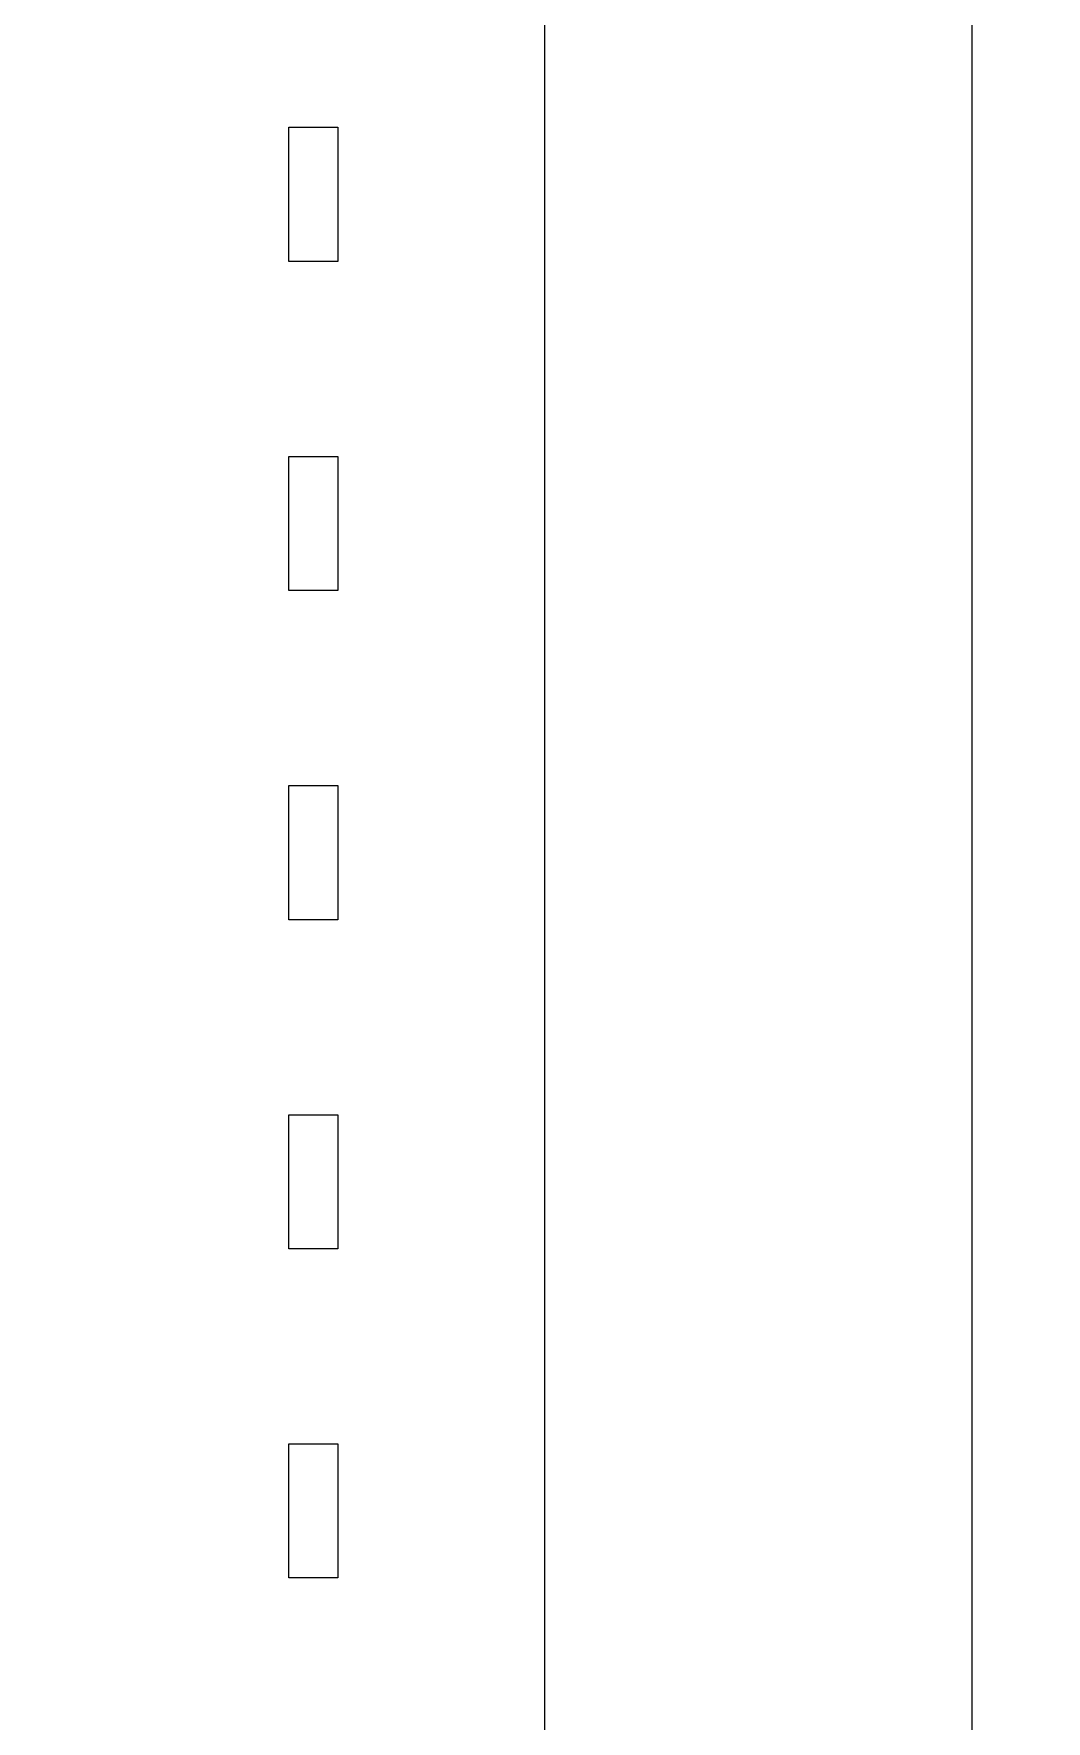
# Model space of a CAD drawing. Header units: millimetres. Extents: x 41350 to 54029, y 25852 to 34717.
# Drawn here: x 47022.33 to 47038.94, y 33476.95 to 33504.63 of the extents above; entities that cross this region are included whole.
import ezdxf

# ---------------------------------------------------------------- set-up
doc = ezdxf.new("R2010")
doc.units = ezdxf.units.MM
doc.set_wipeout_variables(frame=1)
doc.layers.add('! NO PLOT !', color=7, linetype='Continuous', true_color=0xff75dd, plot=False)
doc.layers.add('004-PI-DIN Šina', color=3, linetype='Continuous')
doc.layers.add('SI-ORMAR-Oprema', color=30, linetype='Continuous', lineweight=5)

# ---------------------------------------------------------------- blocks, each defined once
blk = doc.blocks.new('*U554')
at = {"layer": '004-PI-DIN Šina'}
for p, q in [((31.932, 0), (-146.3, 0)), ((31.923, -0.3), (-146.298, -0.3)), ((31.932, -0.6), (-146.3, -0.6))]:
    blk.add_line(p, q, dxfattribs=at)
blk = doc.blocks.new('6ES7522-1BL01-0AB0')
blk.add_wipeout([(-17.4, 69.029), (17.4, 69.029), (17.4, -77.971), (-17.4, -77.971)]).dxf.layer = 'SI-ORMAR-Oprema'
at = {"layer": 'SI-ORMAR-Oprema', "linetype": 'Continuous'}
for p, q in [((-3.5, -51.671), (-3.5, 26.171)), ((3.5, 26.171), (3.5, -51.671)), ((-7.7, 2.029), (-7.7, 4.229)), ((-7.7, 4.229), (-6.9, 4.229)), ((-6.9, 4.229), (-6.9, 2.029)), ((-6.9, 2.029), (-7.7, 2.029)), ((-7.7, -3.371), (-7.7, -1.171)), ((-7.7, -1.171), (-6.9, -1.171)), ((-6.9, -1.171), (-6.9, -3.371)), ((-6.9, -3.371), (-7.7, -3.371)), ((-7.7, -6.571), (-6.9, -6.571)), ((-7.7, -8.771), (-7.7, -6.571)), ((-6.9, -6.571), (-6.9, -8.771)), ((-6.9, -8.771), (-7.7, -8.771)), ((-7.7, -11.971), (-6.9, -11.971)), ((-7.7, -14.171), (-7.7, -11.971)), ((-6.9, -11.971), (-6.9, -14.171)), ((-6.9, -14.171), (-7.7, -14.171)), ((-7.7, -19.571), (-7.7, -17.371)), ((-7.7, -17.371), (-6.9, -17.371)), ((-6.9, -17.371), (-6.9, -19.571)), ((-6.9, -19.571), (-7.7, -19.571))]:
    blk.add_line(p, q, dxfattribs=at)

msp = doc.modelspace()

# ---------------------------------------------------------------- block references
at = {"layer": '! NO PLOT !'}
msp.add_blockref('*U554', (47115.697, 33496.678), dxfattribs=at)

# ---------------------------------------------------------------- next in the draw order: block references
msp.add_blockref('6ES7522-1BL01-0AB0', (47034.22, 33498.868), dxfattribs=at)

doc.saveas('drawing.dxf')
